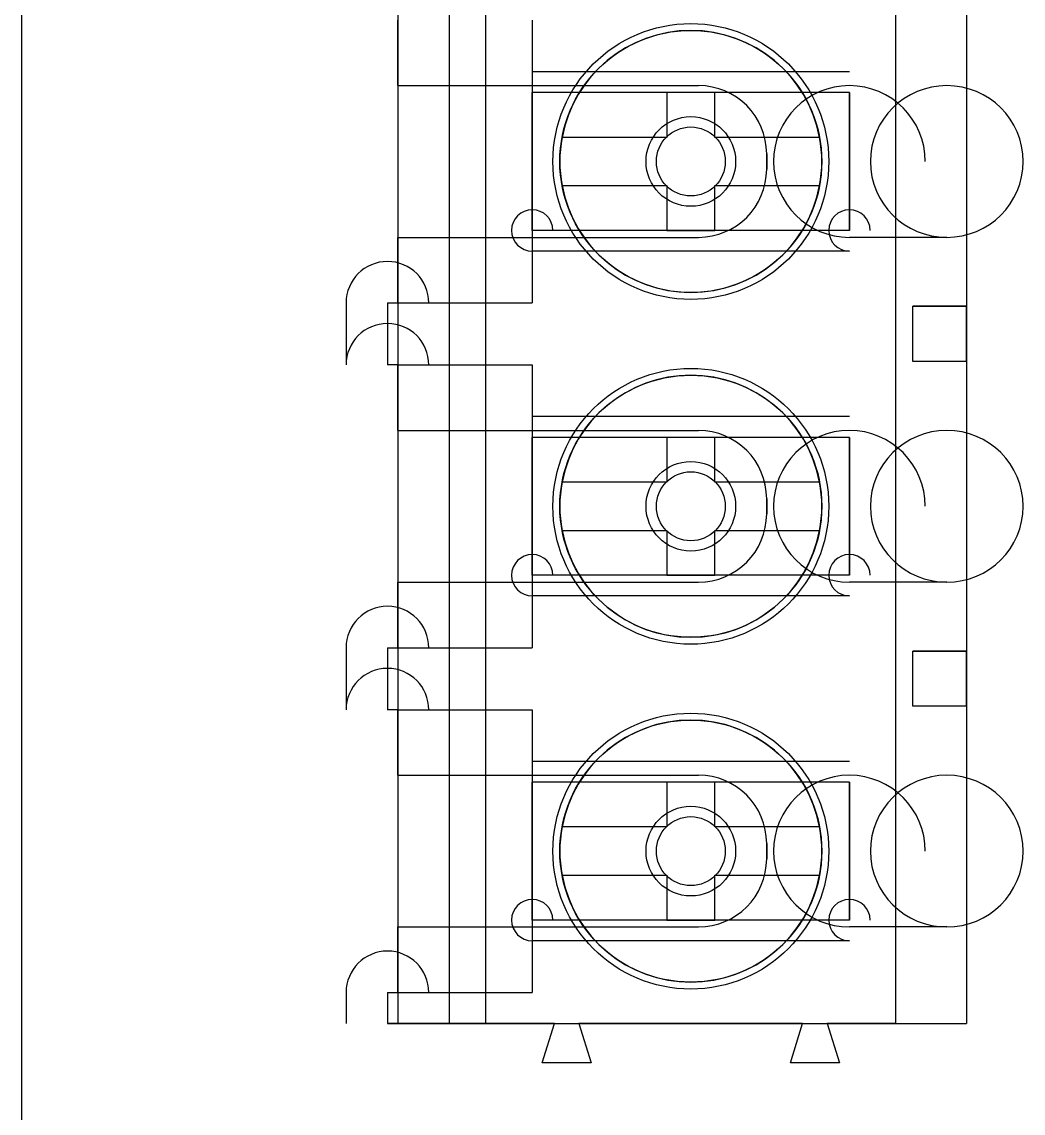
# Model space of a CAD drawing. Header units: millimetres. Extents: x 111.8 to 160, y -132.1 to -43.2.
# Drawn here: x 111.76 to 126.28, y -101.72 to -85.89 of the extents above; entities that cross this region are included whole.
import ezdxf

# ---------------------------------------------------------------- set-up
doc = ezdxf.new("R2010")
doc.units = ezdxf.units.MM
doc.layers.add('Feature', color=7, linetype='CONTINUOUS')

msp = doc.modelspace()

# ---------------------------------------------------------------- linework, layer by layer
at = {"layer": 'Feature'}
for p, q in [((111.76, -129.54), (111.76, -45.72)), ((111.76, -129.54, 1.58), (111.76, -45.72, 1.58)), ((111.76, -129.54, 1.58), (111.76, -45.72, 1.58)), ((111.76, -129.54), (111.76, -45.72)), ((117.957, -60.417, 8.73), (117.957, -100.417, 8.73)), ((117.957, -60.417, 8.73), (117.957, -100.417, 8.73)), ((118.487, -60.417, 13.03), (118.487, -100.417, 13.03)), ((118.487, -60.417, 13.03), (118.487, -100.417, 13.03)), ((124.433, -60.417, 13.03), (124.433, -100.417, 13.03)), ((124.433, -60.417, 13.03), (124.433, -100.417, 13.03)), ((125.463, -60.417, 1.63), (125.463, -100.417, 1.63)), ((125.463, -60.417, 1.63), (125.463, -100.417, 1.63)), ((117.213, -84.017, 1.63), (117.213, -86.817, 1.63)), ((117.213, -84.017, 1.63), (117.213, -86.817, 1.63)), ((117.213, -85.867, 8.73), (117.213, -89.967, 8.73)), ((117.213, -85.867, 8.73), (117.213, -89.967, 8.73)), ((117.213, -85.867, 8.13), (117.213, -89.967, 8.13)), ((117.213, -86.817, 2.43), (117.213, -85.867, 2.43)), ((117.213, -85.867, 8.13), (117.213, -89.967, 8.13)), ((117.213, -86.817, 2.43), (117.213, -85.867, 2.43)), ((119.163, -85.867, 8.13), (119.163, -89.967, 8.13)), ((119.163, -85.867, 8.13), (119.163, -89.967, 8.13)), ((119.163, -85.867, 2.43), (119.163, -86.817, 2.43)), ((119.163, -85.867, 2.43), (119.163, -86.817, 2.43)), ((125.463, -85.817, 4.63), (125.463, -90.017, 4.63)), ((125.463, -85.817, 4.63), (125.463, -90.017, 4.63)), ((119.163, -86.617, 5.58), (119.163, -86.617, 3.68)), ((123.763, -86.617, 3.68), (119.163, -86.617, 3.68)), ((123.763, -86.617, 5.58), (119.163, -86.617, 5.58)), ((119.163, -86.617, 5.58), (119.163, -86.617, 3.68)), ((123.763, -86.617, 3.68), (119.163, -86.617, 3.68)), ((123.763, -86.617, 5.58), (119.163, -86.617, 5.58)), ((123.763, -86.617, 5.58), (123.763, -86.617, 3.68)), ((123.763, -86.617, 5.58), (123.763, -86.617, 3.68)), ((117.213, -86.817, 1.63), (121.573, -86.817, 1.63)), ((117.213, -86.817, 2.43), (119.163, -86.817, 2.43)), ((117.213, -86.817, 1.63), (121.573, -86.817, 1.63)), ((117.213, -86.817, 2.43), (117.213, -86.817, 1.63)), ((117.213, -86.817, 2.43), (117.213, -86.817, 1.63)), ((117.213, -86.817, 2.43), (119.163, -86.817, 2.43)), ((119.163, -86.817, 2.43), (121.573, -86.817, 2.43)), ((119.163, -86.817, 2.43), (119.163, -89.017, 2.43)), ((119.163, -86.817, 2.43), (121.573, -86.817, 2.43)), ((119.163, -86.817, 2.43), (119.163, -89.017, 2.43)), ((121.573, -86.817, 2.43), (121.573, -86.817, 1.63)), ((121.573, -86.817, 2.43), (121.573, -86.817, 1.63)), ((119.163, -86.917, 3.38), (119.163, -88.917, 3.38)), ((119.163, -88.917, 5.88), (119.163, -86.917, 5.88)), ((123.763, -86.917, 3.38), (119.163, -86.917, 3.38)), ((123.763, -86.917, 5.88), (119.163, -86.917, 5.88)), ((119.163, -88.917, 5.88), (119.163, -86.917, 5.88)), ((123.763, -86.917, 5.88), (119.163, -86.917, 5.88)), ((123.763, -86.917, 3.38), (119.163, -86.917, 3.38)), ((119.163, -86.917, 3.38), (119.163, -88.917, 3.38)), ((121.813, -86.917, 12.13), (121.113, -86.917, 12.13)), ((121.113, -86.917, 12.13), (121.113, -87.567, 12.13)), ((121.113, -86.917, 12.83), (121.113, -87.567, 12.83)), ((121.813, -86.917, 12.83), (121.113, -86.917, 12.83)), ((121.813, -86.917, 12.13), (121.113, -86.917, 12.13)), ((121.113, -86.917, 12.83), (121.113, -86.917, 12.13)), ((121.813, -86.917, 12.83), (121.113, -86.917, 12.83)), ((121.113, -86.917, 12.83), (121.113, -87.567, 12.83)), ((121.113, -86.917, 12.83), (121.113, -86.917, 12.13)), ((121.113, -86.917, 12.13), (121.113, -87.567, 12.13)), ((121.813, -87.567, 12.13), (121.813, -86.917, 12.13)), ((121.813, -87.567, 12.83), (121.813, -86.917, 12.83)), ((121.813, -87.567, 12.83), (121.813, -86.917, 12.83)), ((121.813, -87.567, 12.13), (121.813, -86.917, 12.13)), ((121.813, -86.917, 12.83), (121.813, -86.917, 12.13)), ((121.813, -86.917, 12.83), (121.813, -86.917, 12.13)), ((123.763, -87.917, 5.88), (123.763, -86.917, 5.88)), ((123.763, -86.917, 3.38), (123.763, -88.917, 3.38)), ((123.763, -87.917, 5.88), (123.763, -86.917, 5.88)), ((123.763, -86.917, 3.38), (123.763, -88.917, 3.38)), ((119.595, -87.567, 12.83), (119.595, -87.567, 12.13)), ((121.113, -87.567, 12.13), (119.595, -87.567, 12.13)), ((121.113, -87.567, 12.83), (119.595, -87.567, 12.83)), ((121.113, -87.567, 12.13), (119.595, -87.567, 12.13)), ((119.595, -87.567, 12.83), (119.595, -87.567, 12.13)), ((121.113, -87.567, 12.83), (119.595, -87.567, 12.83)), ((121.113, -87.567, 12.13), (121.113, -87.567, 12.83)), ((121.113, -87.567, 12.13), (121.113, -87.567, 12.83)), ((123.33, -87.567, 12.13), (121.813, -87.567, 12.13)), ((123.33, -87.567, 12.83), (121.813, -87.567, 12.83)), ((123.33, -87.567, 12.83), (121.813, -87.567, 12.83)), ((123.33, -87.567, 12.13), (121.813, -87.567, 12.13)), ((121.813, -87.567, 12.83), (121.813, -87.567, 12.13)), ((121.813, -87.567, 12.83), (121.813, -87.567, 12.13)), ((123.33, -87.567, 12.83), (123.33, -87.567, 12.13)), ((123.33, -87.567, 12.83), (123.33, -87.567, 12.13)), ((122.563, -87.807, 1.63), (122.563, -88.027, 1.63)), ((122.563, -87.807, 1.63), (122.563, -88.027, 1.63)), ((122.563, -88.027, 2.43), (122.563, -87.807, 2.43)), ((122.563, -87.807, 2.43), (122.563, -87.807, 1.63)), ((122.563, -87.807, 2.43), (122.563, -87.807, 1.63)), ((122.563, -88.027, 2.43), (122.563, -87.807, 2.43)), ((122.113, -87.917), (122.113, -87.917, 1.58)), ((122.113, -87.917), (122.113, -87.917, 1.58)), ((123.763, -88.917, 5.88), (123.763, -87.917, 5.88)), ((123.763, -88.917, 5.88), (123.763, -87.917, 5.88)), ((122.563, -88.027, 1.63), (122.563, -88.027, 2.43)), ((122.563, -88.027, 1.63), (122.563, -88.027, 2.43)), ((119.595, -88.267, 12.83), (119.595, -88.267, 12.13)), ((119.595, -88.267, 12.83), (121.113, -88.267, 12.83)), ((119.595, -88.267, 12.83), (121.113, -88.267, 12.83)), ((119.595, -88.267, 12.83), (119.595, -88.267, 12.13)), ((119.595, -88.267, 12.13), (121.113, -88.267, 12.13)), ((119.595, -88.267, 12.13), (121.113, -88.267, 12.13)), ((121.113, -88.267, 12.83), (121.113, -88.917, 12.83)), ((121.113, -88.267, 12.83), (121.113, -88.267, 12.13)), ((121.113, -88.267, 12.13), (121.113, -88.917, 12.13)), ((121.113, -88.267, 12.83), (121.113, -88.917, 12.83)), ((121.113, -88.267, 12.83), (121.113, -88.267, 12.13)), ((121.113, -88.267, 12.13), (121.113, -88.917, 12.13)), ((121.813, -88.267, 12.83), (123.33, -88.267, 12.83)), ((121.813, -88.917, 12.83), (121.813, -88.267, 12.83)), ((121.813, -88.917, 12.13), (121.813, -88.267, 12.13)), ((121.813, -88.267, 12.13), (123.33, -88.267, 12.13)), ((121.813, -88.267, 12.83), (123.33, -88.267, 12.83)), ((121.813, -88.267, 12.13), (121.813, -88.267, 12.83)), ((121.813, -88.267, 12.13), (123.33, -88.267, 12.13)), ((121.813, -88.917, 12.83), (121.813, -88.267, 12.83)), ((121.813, -88.917, 12.13), (121.813, -88.267, 12.13)), ((121.813, -88.267, 12.13), (121.813, -88.267, 12.83)), ((123.33, -88.267, 12.83), (123.33, -88.267, 12.13)), ((123.33, -88.267, 12.83), (123.33, -88.267, 12.13)), ((121.463, -88.417, 2.43), (121.463, -88.417, -1.97)), ((121.463, -88.417, 2.43), (121.463, -88.417, -1.97)), ((123.763, -88.917, 5.88), (119.163, -88.917, 5.88)), ((123.763, -88.917, 5.88), (119.163, -88.917, 5.88)), ((123.763, -88.917, 3.38), (119.163, -88.917, 3.38)), ((123.763, -88.917, 3.38), (119.163, -88.917, 3.38)), ((121.113, -88.917, 12.83), (121.813, -88.917, 12.83)), ((121.113, -88.917, 12.13), (121.813, -88.917, 12.13)), ((121.113, -88.917, 12.83), (121.113, -88.917, 12.13)), ((121.113, -88.917, 12.83), (121.113, -88.917, 12.13)), ((121.113, -88.917, 12.13), (121.813, -88.917, 12.13)), ((121.113, -88.917, 12.83), (121.813, -88.917, 12.83)), ((121.813, -88.917, 12.83), (121.813, -88.917, 12.13)), ((121.813, -88.917, 12.83), (121.813, -88.917, 12.13)), ((117.213, -89.017, 1.63), (121.573, -89.017, 1.63)), ((117.213, -89.017, 1.63), (117.213, -91.817, 1.63)), ((117.213, -89.017, 1.63), (117.213, -89.017, 2.43)), ((117.213, -89.967, 2.43), (117.213, -89.017, 2.43)), ((117.213, -89.017, 1.63), (117.213, -91.817, 1.63)), ((117.213, -89.017, 1.63), (121.573, -89.017, 1.63)), ((117.213, -89.017, 2.43), (119.163, -89.017, 2.43)), ((117.213, -89.017, 1.63), (117.213, -89.017, 2.43)), ((117.213, -89.967, 2.43), (117.213, -89.017, 2.43)), ((117.213, -89.017, 2.43), (119.163, -89.017, 2.43)), ((119.163, -89.017, 2.43), (121.573, -89.017, 2.43)), ((119.163, -89.017, 2.43), (119.163, -89.967, 2.43)), ((119.163, -89.017, 2.43), (119.163, -89.967, 2.43)), ((119.163, -89.017, 2.43), (121.573, -89.017, 2.43)), ((121.573, -89.017, 1.63), (121.573, -89.017, 2.43)), ((121.573, -89.017, 1.63), (121.573, -89.017, 2.43)), ((125.175, -89.017, 6.98), (123.763, -89.017, 6.98)), ((125.175, -89.017, 6.98), (123.763, -89.017, 6.98)), ((119.163, -89.217, 3.68), (119.163, -89.217, 5.58)), ((123.763, -89.217, 5.58), (119.163, -89.217, 5.58)), ((123.763, -89.217, 3.68), (119.163, -89.217, 3.68)), ((119.163, -89.217, 3.68), (119.163, -89.217, 5.58)), ((123.763, -89.217, 5.58), (119.163, -89.217, 5.58)), ((123.763, -89.217, 3.68), (119.163, -89.217, 3.68)), ((123.763, -89.217, 3.68), (123.763, -89.217, 5.58)), ((123.763, -89.217, 3.68), (123.763, -89.217, 5.58)), ((121.463, -89.817, 8.13), (121.463, -89.817, 12.83)), ((121.463, -89.817, 8.13), (121.463, -89.817, 12.83)), ((116.463, -89.967, 8.13), (116.463, -89.967, 5.83)), ((116.463, -89.967, 8.13), (116.463, -90.867, 8.13)), ((116.463, -89.967, 8.13), (116.463, -89.967, 5.83)), ((116.463, -89.967, 8.13), (116.463, -90.867, 8.13)), ((116.463, -89.967, 5.83), (116.463, -90.867, 5.83)), ((116.463, -89.967, 5.83), (116.463, -90.867, 5.83)), ((117.063, -89.967, 8.73), (117.213, -89.967, 8.73)), ((117.063, -89.967, 8.73), (117.063, -90.867, 8.73)), ((117.063, -89.967, 5.23), (117.213, -89.967, 5.23)), ((117.063, -89.967, 8.73), (117.213, -89.967, 8.73)), ((117.063, -89.967, 8.73), (117.063, -90.867, 8.73)), ((117.063, -89.967, 5.23), (117.063, -90.867, 5.23)), ((117.063, -89.967, 5.23), (117.213, -89.967, 5.23)), ((117.063, -89.967, 5.23), (117.063, -90.867, 5.23)), ((117.213, -89.967, 8.13), (117.213, -89.967, 8.73)), ((117.213, -89.967, 8.13), (117.213, -89.967, 8.73)), ((117.213, -89.967, 8.13), (119.163, -89.967, 8.13)), ((117.213, -89.967, 2.43), (119.163, -89.967, 2.43)), ((117.213, -89.967, 5.23), (117.213, -89.967, 2.43)), ((117.213, -89.967, 5.23), (117.213, -89.967, 2.43)), ((117.213, -89.967, 5.23), (117.213, -90.867, 5.23)), ((117.213, -89.967, 8.13), (119.163, -89.967, 8.13)), ((117.213, -89.967, 5.23), (117.213, -90.867, 5.23)), ((117.213, -89.967, 2.43), (119.163, -89.967, 2.43)), ((119.163, -89.967, 2.43), (119.163, -89.967, 8.13)), ((119.163, -89.967, 2.43), (119.163, -89.967, 8.13)), ((121.463, -89.917, 13.03), (121.463, -89.917, 8.13)), ((121.463, -89.917, 13.03), (121.463, -89.917, 8.13)), ((124.683, -90.817, 10.99), (124.683, -90.017, 10.99)), ((124.683, -90.017, 10.99), (125.463, -90.017, 4.63)), ((125.463, -90.017, 10.99), (124.683, -90.017, 10.99)), ((124.683, -90.017, 10.99), (125.463, -90.017, 4.63)), ((124.683, -90.817, 10.99), (124.683, -90.017, 10.99)), ((125.463, -90.017, 10.99), (124.683, -90.017, 10.99)), ((125.463, -90.017, 10.99), (125.463, -90.017, 4.63)), ((125.463, -90.817, 10.99), (125.463, -90.017, 10.99)), ((125.463, -90.017, 10.99), (125.463, -90.017, 4.63)), ((125.463, -90.817, 10.99), (125.463, -90.017, 10.99)), ((125.463, -90.817, 4.63), (124.683, -90.817, 10.99)), ((125.463, -90.817, 10.99), (124.683, -90.817, 10.99)), ((125.463, -90.817, 4.63), (124.683, -90.817, 10.99)), ((125.463, -90.817, 10.99), (124.683, -90.817, 10.99)), ((125.463, -90.817, 4.63), (125.463, -90.817, 10.99)), ((125.463, -90.817, 4.63), (125.463, -95.017, 4.63)), ((125.463, -90.817, 4.63), (125.463, -95.017, 4.63)), ((125.463, -90.817, 4.63), (125.463, -90.817, 10.99)), ((116.463, -90.867, 5.83), (116.463, -90.867, 8.13)), ((116.463, -90.867, 5.83), (116.463, -90.867, 8.13)), ((117.213, -90.867, 8.73), (117.063, -90.867, 8.73)), ((117.213, -90.867, 8.73), (117.063, -90.867, 8.73)), ((117.213, -90.867, 5.23), (117.063, -90.867, 5.23)), ((117.213, -90.867, 5.23), (117.063, -90.867, 5.23)), ((117.213, -90.867, 8.73), (117.213, -94.967, 8.73)), ((117.213, -90.867, 2.43), (117.213, -90.867, 5.23)), ((117.213, -90.867, 2.43), (119.163, -90.867, 2.43)), ((117.213, -90.867, 8.13), (119.163, -90.867, 8.13)), ((117.213, -90.867, 8.13), (117.213, -90.867, 8.73)), ((117.213, -90.867, 8.73), (117.213, -94.967, 8.73)), ((117.213, -90.867, 8.13), (117.213, -90.867, 8.73)), ((117.213, -90.867, 8.13), (117.213, -94.967, 8.13)), ((117.213, -90.867, 2.43), (117.213, -90.867, 5.23)), ((117.213, -91.817, 2.43), (117.213, -90.867, 2.43)), ((117.213, -90.867, 8.13), (119.163, -90.867, 8.13)), ((117.213, -90.867, 8.13), (117.213, -94.967, 8.13)), ((117.213, -90.867, 2.43), (119.163, -90.867, 2.43)), ((117.213, -91.817, 2.43), (117.213, -90.867, 2.43)), ((119.163, -90.867, 2.43), (119.163, -90.867, 8.13)), ((119.163, -90.867, 8.13), (119.163, -94.967, 8.13)), ((119.163, -90.867, 2.43), (119.163, -90.867, 8.13)), ((119.163, -90.867, 8.13), (119.163, -94.967, 8.13)), ((119.163, -90.867, 2.43), (119.163, -91.817, 2.43)), ((119.163, -90.867, 2.43), (119.163, -91.817, 2.43)), ((119.163, -91.617, 5.58), (119.163, -91.617, 3.68)), ((123.763, -91.617, 3.68), (119.163, -91.617, 3.68)), ((123.763, -91.617, 5.58), (119.163, -91.617, 5.58)), ((119.163, -91.617, 5.58), (119.163, -91.617, 3.68)), ((123.763, -91.617, 3.68), (119.163, -91.617, 3.68)), ((123.763, -91.617, 5.58), (119.163, -91.617, 5.58)), ((123.763, -91.617, 5.58), (123.763, -91.617, 3.68)), ((123.763, -91.617, 5.58), (123.763, -91.617, 3.68)), ((117.213, -91.817, 1.63), (121.573, -91.817, 1.63)), ((117.213, -91.817, 2.43), (119.163, -91.817, 2.43)), ((117.213, -91.817, 1.63), (121.573, -91.817, 1.63)), ((117.213, -91.817, 2.43), (117.213, -91.817, 1.63)), ((117.213, -91.817, 2.43), (117.213, -91.817, 1.63)), ((117.213, -91.817, 2.43), (119.163, -91.817, 2.43)), ((119.163, -91.817, 2.43), (121.573, -91.817, 2.43)), ((119.163, -91.817, 2.43), (119.163, -94.017, 2.43)), ((119.163, -91.817, 2.43), (121.573, -91.817, 2.43)), ((119.163, -91.817, 2.43), (119.163, -94.017, 2.43)), ((119.163, -91.917, 3.38), (119.163, -93.917, 3.38)), ((119.163, -93.917, 5.88), (119.163, -91.917, 5.88)), ((123.763, -91.917, 3.38), (119.163, -91.917, 3.38)), ((123.763, -91.917, 5.88), (119.163, -91.917, 5.88)), ((119.163, -93.917, 5.88), (119.163, -91.917, 5.88)), ((123.763, -91.917, 5.88), (119.163, -91.917, 5.88)), ((123.763, -91.917, 3.38), (119.163, -91.917, 3.38)), ((119.163, -91.917, 3.38), (119.163, -93.917, 3.38)), ((121.813, -91.917, 12.13), (121.113, -91.917, 12.13)), ((121.113, -91.917, 12.13), (121.113, -92.567, 12.13)), ((121.113, -91.917, 12.83), (121.113, -92.567, 12.83)), ((121.813, -91.917, 12.83), (121.113, -91.917, 12.83)), ((121.813, -91.917, 12.13), (121.113, -91.917, 12.13)), ((121.113, -91.917, 12.83), (121.113, -91.917, 12.13)), ((121.813, -91.917, 12.83), (121.113, -91.917, 12.83)), ((121.113, -91.917, 12.83), (121.113, -92.567, 12.83)), ((121.113, -91.917, 12.83), (121.113, -91.917, 12.13)), ((121.113, -91.917, 12.13), (121.113, -92.567, 12.13)), ((121.573, -91.817, 2.43), (121.573, -91.817, 1.63)), ((121.573, -91.817, 2.43), (121.573, -91.817, 1.63)), ((121.813, -92.567, 12.13), (121.813, -91.917, 12.13)), ((121.813, -92.567, 12.83), (121.813, -91.917, 12.83)), ((121.813, -92.567, 12.83), (121.813, -91.917, 12.83)), ((121.813, -92.567, 12.13), (121.813, -91.917, 12.13)), ((121.813, -91.917, 12.83), (121.813, -91.917, 12.13)), ((121.813, -91.917, 12.83), (121.813, -91.917, 12.13)), ((123.763, -92.917, 5.88), (123.763, -91.917, 5.88)), ((123.763, -91.917, 3.38), (123.763, -93.917, 3.38)), ((123.763, -92.917, 5.88), (123.763, -91.917, 5.88)), ((123.763, -91.917, 3.38), (123.763, -93.917, 3.38)), ((119.595, -92.567, 12.83), (119.595, -92.567, 12.13)), ((121.113, -92.567, 12.13), (119.595, -92.567, 12.13)), ((121.113, -92.567, 12.83), (119.595, -92.567, 12.83)), ((121.113, -92.567, 12.13), (119.595, -92.567, 12.13)), ((119.595, -92.567, 12.83), (119.595, -92.567, 12.13)), ((121.113, -92.567, 12.83), (119.595, -92.567, 12.83)), ((121.113, -92.567, 12.13), (121.113, -92.567, 12.83)), ((121.113, -92.567, 12.13), (121.113, -92.567, 12.83)), ((123.33, -92.567, 12.13), (121.813, -92.567, 12.13)), ((123.33, -92.567, 12.83), (121.813, -92.567, 12.83)), ((123.33, -92.567, 12.83), (121.813, -92.567, 12.83)), ((123.33, -92.567, 12.13), (121.813, -92.567, 12.13)), ((121.813, -92.567, 12.83), (121.813, -92.567, 12.13)), ((121.813, -92.567, 12.83), (121.813, -92.567, 12.13)), ((123.33, -92.567, 12.83), (123.33, -92.567, 12.13)), ((123.33, -92.567, 12.83), (123.33, -92.567, 12.13)), ((122.563, -92.807, 1.63), (122.563, -93.027, 1.63)), ((122.563, -92.807, 1.63), (122.563, -93.027, 1.63)), ((122.563, -93.027, 2.43), (122.563, -92.807, 2.43)), ((122.563, -92.807, 2.43), (122.563, -92.807, 1.63)), ((122.563, -92.807, 2.43), (122.563, -92.807, 1.63)), ((122.563, -93.027, 2.43), (122.563, -92.807, 2.43)), ((122.113, -92.917), (122.113, -92.917, 1.58)), ((122.113, -92.917), (122.113, -92.917, 1.58)), ((122.563, -93.027, 1.63), (122.563, -93.027, 2.43)), ((122.563, -93.027, 1.63), (122.563, -93.027, 2.43)), ((123.763, -93.917, 5.88), (123.763, -92.917, 5.88)), ((123.763, -93.917, 5.88), (123.763, -92.917, 5.88)), ((119.595, -93.267, 12.83), (119.595, -93.267, 12.13)), ((119.595, -93.267, 12.83), (121.113, -93.267, 12.83)), ((119.595, -93.267, 12.83), (121.113, -93.267, 12.83)), ((119.595, -93.267, 12.83), (119.595, -93.267, 12.13)), ((119.595, -93.267, 12.13), (121.113, -93.267, 12.13)), ((119.595, -93.267, 12.13), (121.113, -93.267, 12.13)), ((121.113, -93.267, 12.83), (121.113, -93.917, 12.83)), ((121.113, -93.267, 12.83), (121.113, -93.267, 12.13)), ((121.113, -93.267, 12.13), (121.113, -93.917, 12.13)), ((121.113, -93.267, 12.83), (121.113, -93.917, 12.83)), ((121.113, -93.267, 12.83), (121.113, -93.267, 12.13)), ((121.113, -93.267, 12.13), (121.113, -93.917, 12.13)), ((121.813, -93.267, 12.83), (123.33, -93.267, 12.83)), ((121.813, -93.917, 12.83), (121.813, -93.267, 12.83)), ((121.813, -93.917, 12.13), (121.813, -93.267, 12.13)), ((121.813, -93.267, 12.13), (123.33, -93.267, 12.13)), ((121.813, -93.267, 12.83), (123.33, -93.267, 12.83)), ((121.813, -93.267, 12.13), (121.813, -93.267, 12.83)), ((121.813, -93.267, 12.13), (123.33, -93.267, 12.13)), ((121.813, -93.917, 12.83), (121.813, -93.267, 12.83)), ((121.813, -93.917, 12.13), (121.813, -93.267, 12.13)), ((121.813, -93.267, 12.13), (121.813, -93.267, 12.83)), ((123.33, -93.267, 12.83), (123.33, -93.267, 12.13)), ((123.33, -93.267, 12.83), (123.33, -93.267, 12.13)), ((121.463, -93.417, 2.43), (121.463, -93.417, -1.97)), ((121.463, -93.417, 2.43), (121.463, -93.417, -1.97)), ((123.763, -93.917, 5.88), (119.163, -93.917, 5.88)), ((123.763, -93.917, 5.88), (119.163, -93.917, 5.88)), ((123.763, -93.917, 3.38), (119.163, -93.917, 3.38)), ((123.763, -93.917, 3.38), (119.163, -93.917, 3.38)), ((121.113, -93.917, 12.83), (121.813, -93.917, 12.83)), ((121.113, -93.917, 12.13), (121.813, -93.917, 12.13)), ((121.113, -93.917, 12.83), (121.113, -93.917, 12.13)), ((121.113, -93.917, 12.83), (121.113, -93.917, 12.13)), ((121.113, -93.917, 12.13), (121.813, -93.917, 12.13)), ((121.113, -93.917, 12.83), (121.813, -93.917, 12.83)), ((121.813, -93.917, 12.83), (121.813, -93.917, 12.13)), ((121.813, -93.917, 12.83), (121.813, -93.917, 12.13)), ((117.213, -94.017, 1.63), (121.573, -94.017, 1.63)), ((117.213, -94.017, 1.63), (117.213, -96.817, 1.63)), ((117.213, -94.017, 1.63), (117.213, -94.017, 2.43)), ((117.213, -94.967, 2.43), (117.213, -94.017, 2.43)), ((117.213, -94.017, 1.63), (117.213, -96.817, 1.63)), ((117.213, -94.017, 1.63), (121.573, -94.017, 1.63)), ((117.213, -94.017, 2.43), (119.163, -94.017, 2.43)), ((117.213, -94.017, 1.63), (117.213, -94.017, 2.43)), ((117.213, -94.967, 2.43), (117.213, -94.017, 2.43)), ((117.213, -94.017, 2.43), (119.163, -94.017, 2.43)), ((119.163, -94.017, 2.43), (121.573, -94.017, 2.43)), ((119.163, -94.017, 2.43), (119.163, -94.967, 2.43)), ((119.163, -94.017, 2.43), (119.163, -94.967, 2.43)), ((119.163, -94.017, 2.43), (121.573, -94.017, 2.43)), ((121.573, -94.017, 1.63), (121.573, -94.017, 2.43)), ((121.573, -94.017, 1.63), (121.573, -94.017, 2.43)), ((125.175, -94.017, 6.98), (123.763, -94.017, 6.98)), ((125.175, -94.017, 6.98), (123.763, -94.017, 6.98)), ((119.163, -94.217, 3.68), (119.163, -94.217, 5.58)), ((123.763, -94.217, 5.58), (119.163, -94.217, 5.58)), ((123.763, -94.217, 3.68), (119.163, -94.217, 3.68)), ((119.163, -94.217, 3.68), (119.163, -94.217, 5.58)), ((123.763, -94.217, 5.58), (119.163, -94.217, 5.58)), ((123.763, -94.217, 3.68), (119.163, -94.217, 3.68)), ((123.763, -94.217, 3.68), (123.763, -94.217, 5.58)), ((123.763, -94.217, 3.68), (123.763, -94.217, 5.58)), ((121.463, -94.817, 8.13), (121.463, -94.817, 12.83)), ((121.463, -94.817, 8.13), (121.463, -94.817, 12.83)), ((121.463, -94.917, 13.03), (121.463, -94.917, 8.13)), ((121.463, -94.917, 13.03), (121.463, -94.917, 8.13)), ((116.463, -94.967, 8.13), (116.463, -94.967, 5.83)), ((116.463, -94.967, 8.13), (116.463, -95.867, 8.13)), ((116.463, -94.967, 8.13), (116.463, -94.967, 5.83)), ((116.463, -94.967, 8.13), (116.463, -95.867, 8.13)), ((116.463, -94.967, 5.83), (116.463, -95.867, 5.83)), ((116.463, -94.967, 5.83), (116.463, -95.867, 5.83)), ((117.063, -94.967, 8.73), (117.213, -94.967, 8.73)), ((117.063, -94.967, 8.73), (117.063, -95.867, 8.73)), ((117.063, -94.967, 5.23), (117.213, -94.967, 5.23)), ((117.063, -94.967, 8.73), (117.213, -94.967, 8.73)), ((117.063, -94.967, 8.73), (117.063, -95.867, 8.73)), ((117.063, -94.967, 5.23), (117.063, -95.867, 5.23)), ((117.063, -94.967, 5.23), (117.213, -94.967, 5.23)), ((117.063, -94.967, 5.23), (117.063, -95.867, 5.23)), ((117.213, -94.967, 8.13), (117.213, -94.967, 8.73)), ((117.213, -94.967, 8.13), (117.213, -94.967, 8.73)), ((117.213, -94.967, 8.13), (119.163, -94.967, 8.13)), ((117.213, -94.967, 2.43), (119.163, -94.967, 2.43)), ((117.213, -94.967, 5.23), (117.213, -94.967, 2.43)), ((117.213, -94.967, 5.23), (117.213, -94.967, 2.43)), ((117.213, -94.967, 5.23), (117.213, -95.867, 5.23)), ((117.213, -94.967, 8.13), (119.163, -94.967, 8.13)), ((117.213, -94.967, 5.23), (117.213, -95.867, 5.23)), ((117.213, -94.967, 2.43), (119.163, -94.967, 2.43)), ((119.163, -94.967, 2.43), (119.163, -94.967, 8.13)), ((119.163, -94.967, 2.43), (119.163, -94.967, 8.13)), ((124.683, -95.817, 10.99), (124.683, -95.017, 10.99)), ((124.683, -95.017, 10.99), (125.463, -95.017, 4.63)), ((125.463, -95.017, 10.99), (124.683, -95.017, 10.99)), ((124.683, -95.017, 10.99), (125.463, -95.017, 4.63)), ((124.683, -95.817, 10.99), (124.683, -95.017, 10.99)), ((125.463, -95.017, 10.99), (124.683, -95.017, 10.99)), ((125.463, -95.017, 10.99), (125.463, -95.017, 4.63)), ((125.463, -95.817, 10.99), (125.463, -95.017, 10.99)), ((125.463, -95.017, 10.99), (125.463, -95.017, 4.63)), ((125.463, -95.817, 10.99), (125.463, -95.017, 10.99)), ((116.463, -95.867, 5.83), (116.463, -95.867, 8.13)), ((116.463, -95.867, 5.83), (116.463, -95.867, 8.13)), ((117.213, -95.867, 8.73), (117.063, -95.867, 8.73)), ((117.213, -95.867, 8.73), (117.063, -95.867, 8.73)), ((117.213, -95.867, 5.23), (117.063, -95.867, 5.23)), ((117.213, -95.867, 5.23), (117.063, -95.867, 5.23)), ((117.213, -95.867, 8.73), (117.213, -99.967, 8.73)), ((117.213, -95.867, 2.43), (117.213, -95.867, 5.23)), ((117.213, -95.867, 2.43), (119.163, -95.867, 2.43)), ((117.213, -95.867, 8.13), (119.163, -95.867, 8.13)), ((117.213, -95.867, 8.13), (117.213, -95.867, 8.73)), ((117.213, -95.867, 8.73), (117.213, -99.967, 8.73)), ((117.213, -95.867, 8.13), (117.213, -95.867, 8.73)), ((117.213, -95.867, 8.13), (117.213, -99.967, 8.13)), ((117.213, -95.867, 2.43), (117.213, -95.867, 5.23)), ((117.213, -96.817, 2.43), (117.213, -95.867, 2.43)), ((117.213, -95.867, 8.13), (119.163, -95.867, 8.13)), ((117.213, -95.867, 8.13), (117.213, -99.967, 8.13)), ((117.213, -95.867, 2.43), (119.163, -95.867, 2.43)), ((117.213, -96.817, 2.43), (117.213, -95.867, 2.43)), ((119.163, -95.867, 2.43), (119.163, -95.867, 8.13)), ((119.163, -95.867, 8.13), (119.163, -99.967, 8.13)), ((119.163, -95.867, 2.43), (119.163, -95.867, 8.13)), ((119.163, -95.867, 8.13), (119.163, -99.967, 8.13)), ((119.163, -95.867, 2.43), (119.163, -96.817, 2.43)), ((119.163, -95.867, 2.43), (119.163, -96.817, 2.43)), ((125.463, -95.817, 4.63), (124.683, -95.817, 10.99)), ((125.463, -95.817, 10.99), (124.683, -95.817, 10.99)), ((125.463, -95.817, 4.63), (124.683, -95.817, 10.99)), ((125.463, -95.817, 10.99), (124.683, -95.817, 10.99)), ((125.463, -95.817, 4.63), (125.463, -95.817, 10.99)), ((125.463, -95.817, 4.63), (125.463, -100.417, 4.63)), ((125.463, -95.817, 4.63), (125.463, -100.417, 4.63)), ((125.463, -95.817, 4.63), (125.463, -95.817, 10.99)), ((119.163, -96.617, 5.58), (119.163, -96.617, 3.68)), ((123.763, -96.617, 3.68), (119.163, -96.617, 3.68)), ((123.763, -96.617, 5.58), (119.163, -96.617, 5.58)), ((119.163, -96.617, 5.58), (119.163, -96.617, 3.68)), ((123.763, -96.617, 3.68), (119.163, -96.617, 3.68)), ((123.763, -96.617, 5.58), (119.163, -96.617, 5.58)), ((123.763, -96.617, 5.58), (123.763, -96.617, 3.68)), ((123.763, -96.617, 5.58), (123.763, -96.617, 3.68)), ((117.213, -96.817, 1.63), (121.573, -96.817, 1.63)), ((117.213, -96.817, 2.43), (119.163, -96.817, 2.43)), ((117.213, -96.817, 1.63), (121.573, -96.817, 1.63)), ((117.213, -96.817, 2.43), (117.213, -96.817, 1.63)), ((117.213, -96.817, 2.43), (117.213, -96.817, 1.63)), ((117.213, -96.817, 2.43), (119.163, -96.817, 2.43)), ((119.163, -96.817, 2.43), (121.573, -96.817, 2.43)), ((119.163, -96.817, 2.43), (119.163, -99.017, 2.43)), ((119.163, -96.817, 2.43), (121.573, -96.817, 2.43)), ((119.163, -96.817, 2.43), (119.163, -99.017, 2.43)), ((121.573, -96.817, 2.43), (121.573, -96.817, 1.63)), ((121.573, -96.817, 2.43), (121.573, -96.817, 1.63)), ((119.163, -96.917, 3.38), (119.163, -98.917, 3.38)), ((119.163, -98.917, 5.88), (119.163, -96.917, 5.88)), ((123.763, -96.917, 3.38), (119.163, -96.917, 3.38)), ((123.763, -96.917, 5.88), (119.163, -96.917, 5.88)), ((119.163, -98.917, 5.88), (119.163, -96.917, 5.88)), ((123.763, -96.917, 5.88), (119.163, -96.917, 5.88)), ((123.763, -96.917, 3.38), (119.163, -96.917, 3.38)), ((119.163, -96.917, 3.38), (119.163, -98.917, 3.38)), ((121.813, -96.917, 12.13), (121.113, -96.917, 12.13)), ((121.113, -96.917, 12.13), (121.113, -97.567, 12.13)), ((121.113, -96.917, 12.83), (121.113, -97.567, 12.83)), ((121.813, -96.917, 12.83), (121.113, -96.917, 12.83)), ((121.813, -96.917, 12.13), (121.113, -96.917, 12.13)), ((121.113, -96.917, 12.83), (121.113, -96.917, 12.13)), ((121.813, -96.917, 12.83), (121.113, -96.917, 12.83)), ((121.113, -96.917, 12.83), (121.113, -97.567, 12.83)), ((121.113, -96.917, 12.83), (121.113, -96.917, 12.13)), ((121.113, -96.917, 12.13), (121.113, -97.567, 12.13)), ((121.813, -97.567, 12.13), (121.813, -96.917, 12.13)), ((121.813, -97.567, 12.83), (121.813, -96.917, 12.83)), ((121.813, -97.567, 12.83), (121.813, -96.917, 12.83)), ((121.813, -97.567, 12.13), (121.813, -96.917, 12.13)), ((121.813, -96.917, 12.83), (121.813, -96.917, 12.13)), ((121.813, -96.917, 12.83), (121.813, -96.917, 12.13)), ((123.763, -97.917, 5.88), (123.763, -96.917, 5.88)), ((123.763, -96.917, 3.38), (123.763, -98.917, 3.38)), ((123.763, -97.917, 5.88), (123.763, -96.917, 5.88)), ((123.763, -96.917, 3.38), (123.763, -98.917, 3.38)), ((119.595, -97.567, 12.83), (119.595, -97.567, 12.13)), ((121.113, -97.567, 12.13), (119.595, -97.567, 12.13)), ((121.113, -97.567, 12.83), (119.595, -97.567, 12.83)), ((121.113, -97.567, 12.13), (119.595, -97.567, 12.13)), ((119.595, -97.567, 12.83), (119.595, -97.567, 12.13)), ((121.113, -97.567, 12.83), (119.595, -97.567, 12.83)), ((121.113, -97.567, 12.13), (121.113, -97.567, 12.83)), ((121.113, -97.567, 12.13), (121.113, -97.567, 12.83)), ((123.33, -97.567, 12.13), (121.813, -97.567, 12.13)), ((123.33, -97.567, 12.83), (121.813, -97.567, 12.83)), ((123.33, -97.567, 12.83), (121.813, -97.567, 12.83)), ((123.33, -97.567, 12.13), (121.813, -97.567, 12.13)), ((121.813, -97.567, 12.83), (121.813, -97.567, 12.13)), ((121.813, -97.567, 12.83), (121.813, -97.567, 12.13)), ((123.33, -97.567, 12.83), (123.33, -97.567, 12.13)), ((123.33, -97.567, 12.83), (123.33, -97.567, 12.13)), ((122.113, -97.917), (122.113, -97.917, 1.58)), ((122.113, -97.917), (122.113, -97.917, 1.58)), ((122.563, -97.807, 1.63), (122.563, -98.027, 1.63)), ((122.563, -97.807, 1.63), (122.563, -98.027, 1.63)), ((122.563, -98.027, 2.43), (122.563, -97.807, 2.43)), ((122.563, -97.807, 2.43), (122.563, -97.807, 1.63)), ((122.563, -97.807, 2.43), (122.563, -97.807, 1.63)), ((122.563, -98.027, 2.43), (122.563, -97.807, 2.43)), ((123.763, -98.917, 5.88), (123.763, -97.917, 5.88)), ((123.763, -98.917, 5.88), (123.763, -97.917, 5.88)), ((122.563, -98.027, 1.63), (122.563, -98.027, 2.43)), ((122.563, -98.027, 1.63), (122.563, -98.027, 2.43)), ((119.595, -98.267, 12.83), (119.595, -98.267, 12.13)), ((119.595, -98.267, 12.83), (121.113, -98.267, 12.83)), ((119.595, -98.267, 12.83), (121.113, -98.267, 12.83)), ((119.595, -98.267, 12.83), (119.595, -98.267, 12.13)), ((119.595, -98.267, 12.13), (121.113, -98.267, 12.13)), ((119.595, -98.267, 12.13), (121.113, -98.267, 12.13)), ((121.113, -98.267, 12.83), (121.113, -98.917, 12.83)), ((121.113, -98.267, 12.83), (121.113, -98.267, 12.13)), ((121.113, -98.267, 12.13), (121.113, -98.917, 12.13)), ((121.113, -98.267, 12.83), (121.113, -98.917, 12.83)), ((121.113, -98.267, 12.83), (121.113, -98.267, 12.13)), ((121.113, -98.267, 12.13), (121.113, -98.917, 12.13)), ((121.813, -98.267, 12.83), (123.33, -98.267, 12.83)), ((121.813, -98.917, 12.83), (121.813, -98.267, 12.83)), ((121.813, -98.917, 12.13), (121.813, -98.267, 12.13)), ((121.813, -98.267, 12.13), (123.33, -98.267, 12.13)), ((121.813, -98.267, 12.83), (123.33, -98.267, 12.83)), ((121.813, -98.267, 12.13), (121.813, -98.267, 12.83)), ((121.813, -98.267, 12.13), (123.33, -98.267, 12.13)), ((121.813, -98.917, 12.83), (121.813, -98.267, 12.83)), ((121.813, -98.917, 12.13), (121.813, -98.267, 12.13)), ((121.813, -98.267, 12.13), (121.813, -98.267, 12.83)), ((123.33, -98.267, 12.83), (123.33, -98.267, 12.13)), ((123.33, -98.267, 12.83), (123.33, -98.267, 12.13)), ((121.463, -98.417, 2.43), (121.463, -98.417, -1.97)), ((121.463, -98.417, 2.43), (121.463, -98.417, -1.97)), ((117.213, -99.017, 1.63), (121.573, -99.017, 1.63)), ((117.213, -99.017, 1.63), (117.213, -100.417, 1.63)), ((117.213, -99.017, 1.63), (117.213, -99.017, 2.43)), ((117.213, -99.967, 2.43), (117.213, -99.017, 2.43)), ((117.213, -99.017, 1.63), (117.213, -100.417, 1.63)), ((117.213, -99.017, 1.63), (121.573, -99.017, 1.63)), ((117.213, -99.017, 2.43), (119.163, -99.017, 2.43)), ((117.213, -99.017, 1.63), (117.213, -99.017, 2.43)), ((117.213, -99.967, 2.43), (117.213, -99.017, 2.43)), ((117.213, -99.017, 2.43), (119.163, -99.017, 2.43)), ((123.763, -98.917, 5.88), (119.163, -98.917, 5.88)), ((123.763, -98.917, 5.88), (119.163, -98.917, 5.88)), ((123.763, -98.917, 3.38), (119.163, -98.917, 3.38)), ((123.763, -98.917, 3.38), (119.163, -98.917, 3.38)), ((119.163, -99.017, 2.43), (121.573, -99.017, 2.43)), ((119.163, -99.017, 2.43), (119.163, -99.967, 2.43)), ((119.163, -99.017, 2.43), (119.163, -99.967, 2.43)), ((119.163, -99.017, 2.43), (121.573, -99.017, 2.43)), ((121.113, -98.917, 12.83), (121.813, -98.917, 12.83)), ((121.113, -98.917, 12.13), (121.813, -98.917, 12.13)), ((121.113, -98.917, 12.83), (121.113, -98.917, 12.13)), ((121.113, -98.917, 12.83), (121.113, -98.917, 12.13)), ((121.113, -98.917, 12.13), (121.813, -98.917, 12.13)), ((121.113, -98.917, 12.83), (121.813, -98.917, 12.83)), ((121.573, -99.017, 1.63), (121.573, -99.017, 2.43)), ((121.573, -99.017, 1.63), (121.573, -99.017, 2.43)), ((121.813, -98.917, 12.83), (121.813, -98.917, 12.13)), ((121.813, -98.917, 12.83), (121.813, -98.917, 12.13)), ((125.175, -99.017, 6.98), (123.763, -99.017, 6.98)), ((125.175, -99.017, 6.98), (123.763, -99.017, 6.98)), ((119.163, -99.217, 3.68), (119.163, -99.217, 5.58)), ((123.763, -99.217, 5.58), (119.163, -99.217, 5.58)), ((123.763, -99.217, 3.68), (119.163, -99.217, 3.68)), ((119.163, -99.217, 3.68), (119.163, -99.217, 5.58)), ((123.763, -99.217, 5.58), (119.163, -99.217, 5.58)), ((123.763, -99.217, 3.68), (119.163, -99.217, 3.68)), ((123.763, -99.217, 3.68), (123.763, -99.217, 5.58)), ((123.763, -99.217, 3.68), (123.763, -99.217, 5.58)), ((121.463, -99.817, 8.13), (121.463, -99.817, 12.83)), ((121.463, -99.817, 8.13), (121.463, -99.817, 12.83)), ((116.463, -99.967, 8.13), (116.463, -99.967, 5.83)), ((116.463, -99.967, 8.13), (116.463, -100.417, 8.13)), ((116.463, -99.967, 8.13), (116.463, -99.967, 5.83)), ((116.463, -99.967, 8.13), (116.463, -100.417, 8.13)), ((116.463, -99.967, 5.83), (116.463, -100.417, 5.83)), ((116.463, -99.967, 5.83), (116.463, -100.417, 5.83)), ((117.063, -99.967, 8.73), (117.213, -99.967, 8.73)), ((117.063, -99.967, 8.73), (117.063, -100.417, 8.73)), ((117.063, -99.967, 5.23), (117.213, -99.967, 5.23)), ((117.063, -99.967, 8.73), (117.213, -99.967, 8.73)), ((117.063, -99.967, 8.73), (117.063, -100.417, 8.73)), ((117.063, -99.967, 5.23), (117.063, -100.417, 5.23)), ((117.063, -99.967, 5.23), (117.213, -99.967, 5.23)), ((117.063, -99.967, 5.23), (117.063, -100.417, 5.23)), ((117.213, -99.967, 8.13), (117.213, -99.967, 8.73)), ((117.213, -99.967, 8.13), (117.213, -99.967, 8.73)), ((117.213, -99.967, 8.13), (119.163, -99.967, 8.13)), ((117.213, -99.967, 2.43), (119.163, -99.967, 2.43)), ((117.213, -99.967, 5.23), (117.213, -99.967, 2.43)), ((117.213, -99.967, 5.23), (117.213, -99.967, 2.43)), ((117.213, -99.967, 5.23), (117.213, -100.417, 5.23)), ((117.213, -99.967, 8.13), (119.163, -99.967, 8.13)), ((117.213, -99.967, 5.23), (117.213, -100.417, 5.23)), ((117.213, -99.967, 2.43), (119.163, -99.967, 2.43)), ((119.163, -99.967, 2.43), (119.163, -99.967, 8.13)), ((119.163, -99.967, 2.43), (119.163, -99.967, 8.13)), ((121.463, -99.917, 13.03), (121.463, -99.917, 8.13)), ((121.463, -99.917, 13.03), (121.463, -99.917, 8.13)), ((116.463, -100.417, 8.13), (116.463, -100.417, 5.83)), ((116.463, -100.417, 8.13), (116.463, -100.417, 5.83)), ((117.957, -100.417, 8.73), (117.063, -100.417, 8.73)), ((117.063, -100.417, 5.23), (117.213, -100.417, 5.23)), ((117.957, -100.417, 8.73), (117.063, -100.417, 8.73)), ((117.063, -100.417, 5.23), (117.213, -100.417, 5.23)), ((117.213, -100.417, 1.63), (125.463, -100.417, 1.63)), ((117.213, -100.417, 5.23), (117.213, -100.417, 1.63)), ((117.213, -100.417, 1.63), (125.463, -100.417, 1.63)), ((117.213, -100.417, 5.23), (117.213, -100.417, 1.63)), ((118.487, -100.417, 13.03), (117.957, -100.417, 8.73)), ((118.487, -100.417, 13.03), (117.957, -100.417, 8.73)), ((119.485, -100.417, 13.03), (118.487, -100.417, 13.03)), ((119.485, -100.417, 13.03), (118.487, -100.417, 13.03)), ((119.308, -100.987, 13.03), (119.485, -100.417, 13.03)), ((119.308, -100.987, 13.03), (119.485, -100.417, 13.03)), ((119.308, -100.987, 8.73), (119.485, -100.417, 8.73)), ((119.308, -100.987, 8.73), (119.485, -100.417, 8.73)), ((119.485, -100.417, 8.73), (119.84, -100.417, 8.73)), ((119.485, -100.417, 8.73), (119.485, -100.417, 13.03)), ((119.485, -100.417, 8.73), (119.485, -100.417, 13.03)), ((119.485, -100.417, 8.73), (119.84, -100.417, 8.73)), ((123.085, -100.417, 13.03), (119.84, -100.417, 13.03)), ((119.84, -100.417, 8.73), (119.84, -100.417, 13.03)), ((119.84, -100.417, 13.03), (120.018, -100.987, 13.03)), ((123.085, -100.417, 13.03), (119.84, -100.417, 13.03)), ((119.84, -100.417, 8.73), (120.018, -100.987, 8.73)), ((119.84, -100.417, 8.73), (119.84, -100.417, 13.03)), ((119.84, -100.417, 13.03), (120.018, -100.987, 13.03)), ((119.84, -100.417, 8.73), (120.018, -100.987, 8.73)), ((122.908, -100.987, 13.03), (123.085, -100.417, 13.03)), ((122.908, -100.987, 13.03), (123.085, -100.417, 13.03)), ((122.908, -100.987, 8.73), (123.085, -100.417, 8.73)), ((122.908, -100.987, 8.73), (123.085, -100.417, 8.73)), ((123.085, -100.417, 8.73), (123.44, -100.417, 8.73)), ((123.085, -100.417, 8.73), (123.085, -100.417, 13.03)), ((123.085, -100.417, 8.73), (123.085, -100.417, 13.03)), ((123.085, -100.417, 8.73), (123.44, -100.417, 8.73)), ((124.433, -100.417, 13.03), (123.44, -100.417, 13.03)), ((123.44, -100.417, 8.73), (123.44, -100.417, 13.03)), ((123.44, -100.417, 13.03), (123.618, -100.987, 13.03)), ((124.433, -100.417, 13.03), (123.44, -100.417, 13.03)), ((123.44, -100.417, 8.73), (123.618, -100.987, 8.73)), ((123.44, -100.417, 8.73), (123.44, -100.417, 13.03)), ((123.44, -100.417, 13.03), (123.618, -100.987, 13.03)), ((123.44, -100.417, 8.73), (123.618, -100.987, 8.73)), ((124.433, -100.417, 13.03), (125.463, -100.417, 4.63)), ((124.433, -100.417, 13.03), (125.463, -100.417, 4.63)), ((125.463, -100.417, 1.63), (125.463, -100.417, 4.63)), ((125.463, -100.417, 1.63), (125.463, -100.417, 4.63)), ((120.018, -100.987, 13.03), (119.308, -100.987, 13.03)), ((119.308, -100.987, 8.73), (119.308, -100.987, 13.03)), ((120.018, -100.987, 8.73), (119.308, -100.987, 8.73)), ((120.018, -100.987, 13.03), (119.308, -100.987, 13.03)), ((119.308, -100.987, 8.73), (119.308, -100.987, 13.03)), ((120.018, -100.987, 8.73), (119.308, -100.987, 8.73)), ((120.018, -100.987, 8.73), (120.018, -100.987, 13.03)), ((120.018, -100.987, 8.73), (120.018, -100.987, 13.03)), ((123.618, -100.987, 13.03), (122.908, -100.987, 13.03)), ((122.908, -100.987, 8.73), (122.908, -100.987, 13.03)), ((123.618, -100.987, 8.73), (122.908, -100.987, 8.73)), ((123.618, -100.987, 13.03), (122.908, -100.987, 13.03)), ((122.908, -100.987, 8.73), (122.908, -100.987, 13.03)), ((123.618, -100.987, 8.73), (122.908, -100.987, 8.73)), ((123.618, -100.987, 8.73), (123.618, -100.987, 13.03)), ((123.618, -100.987, 8.73), (123.618, -100.987, 13.03))]:
    msp.add_line(p, q, dxfattribs=at)
for centre, radius in [((121.463, -87.917), 2), ((121.463, -87.917), 2), ((121.463, -87.917), 2), ((121.463, -87.917), 2), ((121.463, -87.917), 1.9), ((121.463, -87.917), 1.9), ((121.463, -87.917), 0.65), ((121.463, -87.917), 0.65), ((121.463, -87.917), 0.65), ((121.463, -87.917), 0.65), ((121.463, -87.917), 0.5), ((121.463, -87.917), 0.5), ((121.463, -87.917), 0.5), ((121.463, -87.917), 0.5), ((121.463, -92.917), 2), ((121.463, -92.917), 2), ((121.463, -92.917), 2), ((121.463, -92.917), 2), ((121.463, -92.917), 1.9), ((121.463, -92.917), 1.9), ((121.463, -92.917), 0.65), ((121.463, -92.917), 0.65), ((121.463, -92.917), 0.65), ((121.463, -92.917), 0.65), ((121.463, -92.917), 0.5), ((121.463, -92.917), 0.5), ((121.463, -92.917), 0.5), ((121.463, -92.917), 0.5), ((121.463, -97.917), 2), ((121.463, -97.917), 2), ((121.463, -97.917), 2), ((121.463, -97.917), 2), ((121.463, -97.917), 1.9), ((121.463, -97.917), 1.9), ((121.463, -97.917), 0.65), ((121.463, -97.917), 0.65), ((121.463, -97.917), 0.65), ((121.463, -97.917), 0.65), ((121.463, -97.917), 0.5), ((121.463, -97.917), 0.5), ((121.463, -97.917), 0.5), ((121.463, -97.917), 0.5)]:
    msp.add_circle(centre, radius, dxfattribs=at)
for centre, radius, start, end in [((121.463, -87.917, 12.83), 1.9, 10.6151, 169.385), ((121.463, -87.917, 12.83), 1.9, 10.6151, 169.385), ((121.573, -87.807, 1.63), 0.99, 0, 90), ((121.573, -87.807, 2.43), 0.99, 0, 90), ((121.573, -87.807, 1.63), 0.99, 0, 90), ((121.573, -87.807, 2.43), 0.99, 0, 90), ((123.763, -87.917, 6.98), 1.1, 0, -90), ((123.763, -87.917, 6.98), 1.1, 0, -90), ((119.163, -86.917, 3.68), 0, 90, 0), ((119.163, -86.917, 5.58), 0, 90, 0), ((119.163, -86.917, 3.68), 0, 90, 0), ((119.163, -86.917, 5.58), 0, 90, 0), ((123.763, -86.917, 3.68), 0, 90, 0), ((123.763, -86.917, 5.58), 0, 90, 0), ((123.763, -86.917, 5.58), 0, 90, 0), ((123.763, -86.917, 3.68), 0, 90, 0), ((121.463, -87.917, 12.13), 1.9, 169.385, -169.385), ((121.463, -87.917, 12.13), 1.9, 169.385, -169.385), ((121.463, -87.917, 12.13), 1.9, -10.6151, 10.6151), ((121.463, -87.917, 12.13), 1.9, -10.6151, 10.6151), ((123.763, -87.917, 6.98), 0, -90, 0), ((123.763, -87.917, 6.98), 0, -90, 0), ((121.573, -88.027, 1.63), 0.99, -90, 0), ((121.573, -88.027, 1.63), 0.99, -90, 0), ((121.573, -88.027, 2.43), 0.99, -90, 0), ((121.573, -88.027, 2.43), 0.99, -90, 0), ((121.463, -87.917, 12.83), 1.9, -169.385, -90), ((121.463, -87.917, 12.83), 1.9, -169.385, -90), ((121.463, -87.917, 12.83), 1.9, -90, -10.6151), ((121.463, -87.917, 12.83), 1.9, -90, -10.6151), ((119.163, -88.917, 5.58), 0.3, 0, -90), ((119.163, -88.917, 5.58), 0.3, 0, -90), ((123.763, -88.917, 5.58), 0.3, 0, -90), ((123.763, -88.917, 5.58), 0.3, 0, -90), ((119.163, -88.917, 3.68), 0, -90, 0), ((119.163, -88.917, 3.68), 0, -90, 0), ((123.763, -88.917, 3.68), 0, -90, 0), ((123.763, -88.917, 3.68), 0, -90, 0), ((117.063, -89.967, 5.83), 0.6, 0, 180), ((117.063, -89.967, 5.83), 0.6, 0, 180), ((117.063, -89.967, 8.13), 0, 180, 0), ((117.063, -89.967, 8.13), 0, 180, 0), ((117.063, -90.867, 5.83), 0.6, 0, 180), ((117.063, -90.867, 5.83), 0.6, 0, 180), ((117.063, -90.867, 8.13), 0, 180, 0), ((117.063, -90.867, 8.13), 0, 180, 0), ((121.463, -92.917, 12.83), 1.9, 10.6151, 169.385), ((121.463, -92.917, 12.83), 1.9, 10.6151, 169.385), ((119.163, -91.917, 3.68), 0, 90, 0), ((119.163, -91.917, 5.58), 0, 90, 0), ((119.163, -91.917, 3.68), 0, 90, 0), ((119.163, -91.917, 5.58), 0, 90, 0), ((121.573, -92.807, 1.63), 0.99, 0, 90), ((121.573, -92.807, 2.43), 0.99, 0, 90), ((121.573, -92.807, 1.63), 0.99, 0, 90), ((121.573, -92.807, 2.43), 0.99, 0, 90), ((123.763, -92.917, 6.98), 1.1, 0, -90), ((123.763, -92.917, 6.98), 1.1, 0, -90), ((123.763, -91.917, 3.68), 0, 90, 0), ((123.763, -91.917, 5.58), 0, 90, 0), ((123.763, -91.917, 5.58), 0, 90, 0), ((123.763, -91.917, 3.68), 0, 90, 0), ((121.463, -92.917, 12.13), 1.9, 169.385, -169.385), ((121.463, -92.917, 12.13), 1.9, 169.385, -169.385), ((121.463, -92.917, 12.13), 1.9, -10.6151, 10.6151), ((121.463, -92.917, 12.13), 1.9, -10.6151, 10.6151), ((121.573, -93.027, 1.63), 0.99, -90, 0), ((121.573, -93.027, 1.63), 0.99, -90, 0), ((121.573, -93.027, 2.43), 0.99, -90, 0), ((121.573, -93.027, 2.43), 0.99, -90, 0), ((123.763, -92.917, 6.98), 0, -90, 0), ((123.763, -92.917, 6.98), 0, -90, 0), ((121.463, -92.917, 12.83), 1.9, -169.385, -90), ((121.463, -92.917, 12.83), 1.9, -169.385, -90), ((121.463, -92.917, 12.83), 1.9, -90, -10.6151), ((121.463, -92.917, 12.83), 1.9, -90, -10.6151), ((119.163, -93.917, 5.58), 0.3, 0, -90), ((119.163, -93.917, 5.58), 0.3, 0, -90), ((123.763, -93.917, 5.58), 0.3, 0, -90), ((123.763, -93.917, 5.58), 0.3, 0, -90), ((119.163, -93.917, 3.68), 0, -90, 0), ((119.163, -93.917, 3.68), 0, -90, 0), ((123.763, -93.917, 3.68), 0, -90, 0), ((123.763, -93.917, 3.68), 0, -90, 0), ((117.063, -94.967, 5.83), 0.6, 0, 180), ((117.063, -94.967, 5.83), 0.6, 0, 180), ((117.063, -94.967, 8.13), 0, 180, 0), ((117.063, -94.967, 8.13), 0, 180, 0), ((117.063, -95.867, 5.83), 0.6, 0, 180), ((117.063, -95.867, 5.83), 0.6, 0, 180), ((117.063, -95.867, 8.13), 0, 180, 0), ((117.063, -95.867, 8.13), 0, 180, 0), ((121.463, -97.917, 12.83), 1.9, 10.6151, 169.385), ((121.463, -97.917, 12.83), 1.9, 10.6151, 169.385), ((121.573, -97.807, 1.63), 0.99, 0, 90), ((121.573, -97.807, 2.43), 0.99, 0, 90), ((121.573, -97.807, 1.63), 0.99, 0, 90), ((121.573, -97.807, 2.43), 0.99, 0, 90), ((123.763, -97.917, 6.98), 1.1, 0, -90), ((123.763, -97.917, 6.98), 1.1, 0, -90), ((119.163, -96.917, 3.68), 0, 90, 0), ((119.163, -96.917, 5.58), 0, 90, 0), ((119.163, -96.917, 3.68), 0, 90, 0), ((119.163, -96.917, 5.58), 0, 90, 0), ((123.763, -96.917, 3.68), 0, 90, 0), ((123.763, -96.917, 5.58), 0, 90, 0), ((123.763, -96.917, 5.58), 0, 90, 0), ((123.763, -96.917, 3.68), 0, 90, 0), ((121.463, -97.917, 12.13), 1.9, 169.385, -169.385), ((121.463, -97.917, 12.13), 1.9, 169.385, -169.385), ((121.463, -97.917, 12.13), 1.9, -10.6151, 10.6151), ((121.463, -97.917, 12.13), 1.9, -10.6151, 10.6151), ((123.763, -97.917, 6.98), 0, -90, 0), ((123.763, -97.917, 6.98), 0, -90, 0), ((121.573, -98.027, 1.63), 0.99, -90, 0), ((121.573, -98.027, 1.63), 0.99, -90, 0), ((121.573, -98.027, 2.43), 0.99, -90, 0), ((121.573, -98.027, 2.43), 0.99, -90, 0), ((121.463, -97.917, 12.83), 1.9, -169.385, -90), ((121.463, -97.917, 12.83), 1.9, -169.385, -90), ((121.463, -97.917, 12.83), 1.9, -90, -10.6151), ((121.463, -97.917, 12.83), 1.9, -90, -10.6151), ((119.163, -98.917, 5.58), 0.3, 0, -90), ((119.163, -98.917, 5.58), 0.3, 0, -90), ((123.763, -98.917, 5.58), 0.3, 0, -90), ((123.763, -98.917, 5.58), 0.3, 0, -90), ((119.163, -98.917, 3.68), 0, -90, 0), ((119.163, -98.917, 3.68), 0, -90, 0), ((123.763, -98.917, 3.68), 0, -90, 0), ((123.763, -98.917, 3.68), 0, -90, 0), ((117.063, -99.967, 5.83), 0.6, 0, 180), ((117.063, -99.967, 5.83), 0.6, 0, 180), ((117.063, -99.967, 8.13), 0, 180, 0), ((117.063, -99.967, 8.13), 0, 180, 0), ((117.063, -100.417, 8.13), 0, 180, 0), ((117.063, -100.417, 5.83), 0, 180, 0), ((117.063, -100.417, 8.13), 0, 180, 0), ((117.063, -100.417, 5.83), 0, 180, 0)]:
    msp.add_arc(centre, radius, start, end, dxfattribs=at)
for centre in [(125.175, -87.917, 6.98), (125.175, -87.917, 6.98), (125.175, -92.917, 6.98), (125.175, -92.917, 6.98), (125.175, -97.917, 6.98), (125.175, -97.917, 6.98)]:
    msp.add_ellipse(centre, major_axis=(1.1082, 0), ratio=0.992566, start_param=0, end_param=6.28318, dxfattribs=at)

doc.saveas('drawing.dxf')
